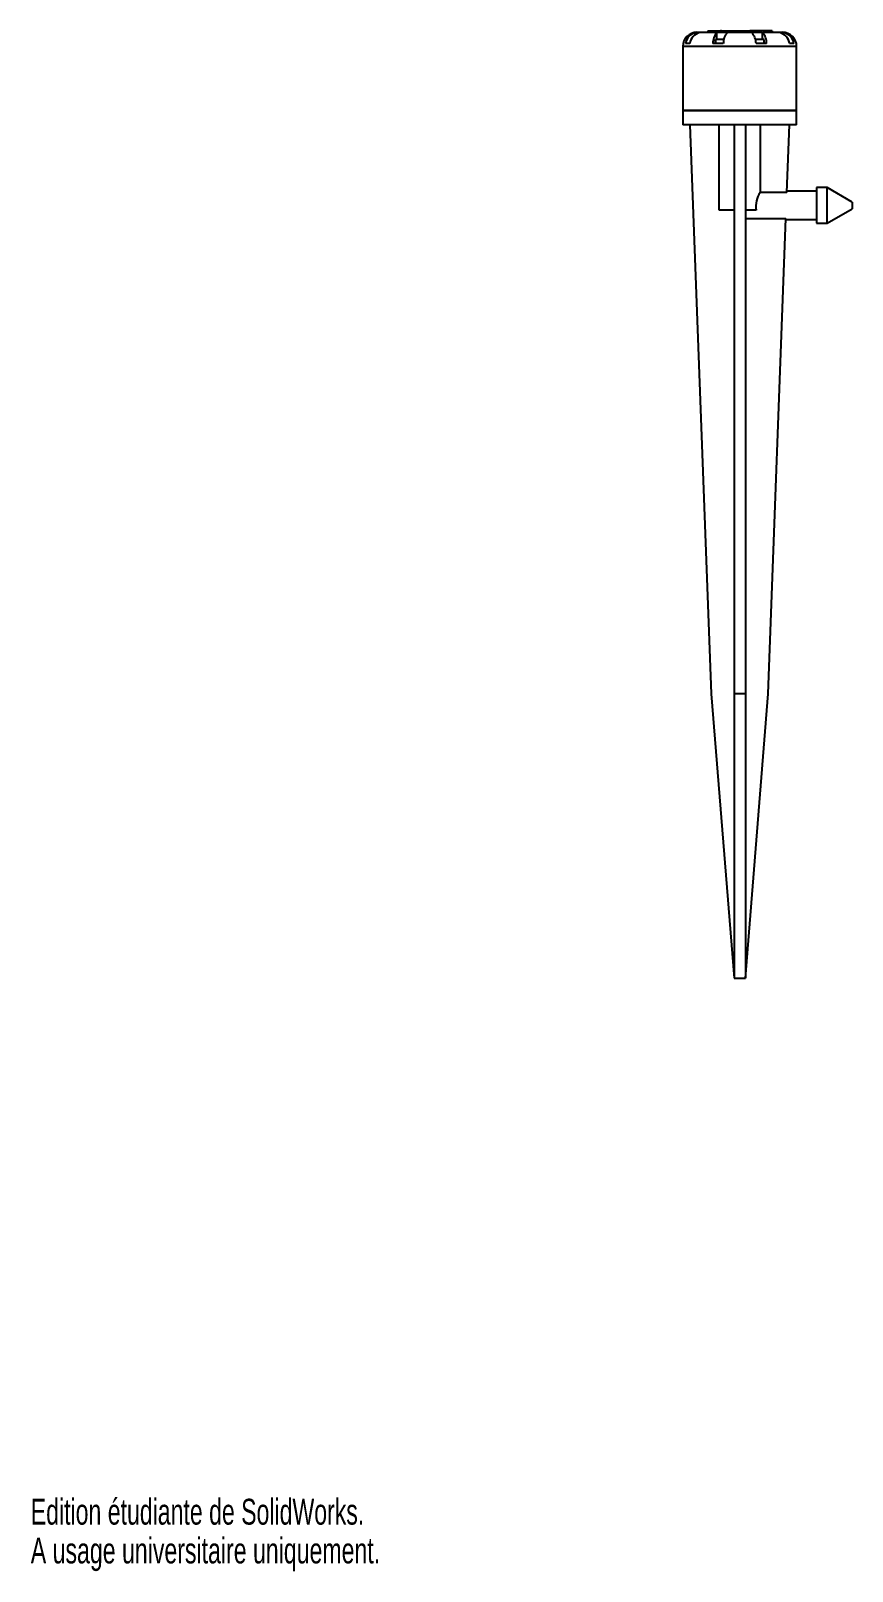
# Model space of a CAD drawing. Extents: x 0 to 115, y 0 to 217.
import ezdxf
from ezdxf.enums import TextEntityAlignment as Align

# ---------------------------------------------------------------- set-up
doc = ezdxf.new("R2010")
doc.units = 0
doc.layers.get('0').update_dxf_attribs({"linetype": 'CONTINUOUS'})

msp = doc.modelspace()

# ---------------------------------------------------------------- linework, layer by layer
at = {"color": 7, "linetype": 'CONTINUOUS'}
for p, q in [((92.58, 214.76), (91.97, 214.76)), ((93.99, 216.31), (93.37, 216.31)), ((93.37, 216), (93.37, 216.31)), ((94.02, 216.36), (101.23, 216.36)), ((95.12, 216.56), (95.12, 216.36)), ((95.12, 216.56), (95.6, 216.56)), ((95.6, 216.56), (95.6, 216.36)), ((95.6, 216.56), (95.94, 216.56)), ((97.29, 214.76), (95.82, 214.76)), ((95.94, 216.56), (95.94, 216.36)), ((95.94, 216.56), (96.12, 216.56)), ((96.12, 216.56), (96.12, 216.36)), ((96.12, 216.56), (96.45, 216.56)), ((96.19, 215.36), (96.19, 214.76)), ((96.19, 214.76), (96.19, 215.36)), ((96.4, 215.36), (96.19, 215.36)), ((96.4, 215.36), (96.4, 216.31)), ((97.39, 215.36), (96.4, 215.36)), ((96.45, 216.56), (96.45, 216.36)), ((96.45, 216.56), (96.58, 216.56)), ((96.58, 216.56), (96.58, 216.36)), ((96.58, 216.56), (96.89, 216.56)), ((96.89, 216.56), (96.89, 216.36)), ((97.01, 216.56), (96.89, 216.56)), ((97.01, 216.56), (97.01, 216.36)), ((97.01, 216.56), (99.33, 216.56)), ((99.33, 216.56), (99.33, 216.36)), ((99.33, 216.56), (100.24, 216.56)), ((100.24, 216.56), (100.24, 216.36)), ((100.24, 216.56), (100.36, 216.56)), ((100.36, 216.56), (100.36, 216.36)), ((100.36, 216.56), (101.01, 216.56)), ((101.01, 216.56), (101.01, 216.36)), ((102.5, 216.56), (101.01, 216.56)), ((102.77, 216.31), (101.3, 216.31)), ((102.77, 215.36), (101.78, 215.36)), ((103.36, 214.76), (101.88, 214.76)), ((102.5, 216.56), (102.5, 216.36)), ((102.98, 216.56), (102.5, 216.56)), ((102.77, 215.36), (102.77, 216.31)), ((102.99, 215.36), (102.77, 215.36)), ((102.88, 216.36), (105.59, 216.36)), ((102.98, 216.56), (102.98, 216.36)), ((104.14, 216.56), (102.98, 216.56)), ((102.99, 215.36), (102.99, 214.76)), ((104.14, 216.56), (104.14, 216.36)), ((105.8, 216), (105.8, 216.31)), ((107.21, 214.76), (106.6, 214.76)), ((91.59, 214.36), (91.59, 205.36)), ((107.59, 205.36), (107.59, 214.36)), ((91.59, 205.36), (91.59, 203.36)), ((91.59, 205.36), (107.59, 205.36)), ((99.59, 205.36), (91.59, 205.36)), ((107.59, 205.36), (99.59, 205.36)), ((107.59, 203.36), (107.59, 205.36)), ((99.59, 203.36), (91.59, 203.36)), ((92.59, 203.36), (95.59, 123.36)), ((96.7, 191.36), (96.7, 203.36)), ((98.79, 203.36), (98.79, 123.36)), ((107.59, 203.36), (99.59, 203.36)), ((100.39, 203.36), (100.39, 123.36)), ((102.48, 203.36), (102.48, 193.84)), ((106.23, 193.84), (106.59, 203.36)), ((106.23, 193.84), (102.48, 193.84)), ((110.39, 194.01), (106.24, 194.01)), ((111.89, 194.51), (110.39, 194.51)), ((110.39, 194.51), (110.39, 192.01)), ((115.39, 192.49), (111.89, 194.51)), ((111.89, 192.01), (111.89, 194.51)), ((98.79, 191.36), (96.7, 191.36)), ((101.92, 191.36), (100.39, 191.36)), ((110.39, 192.01), (110.39, 189.51)), ((111.89, 189.51), (111.89, 192.01)), ((111.89, 189.51), (115.39, 191.53)), ((115.39, 192.49), (115.39, 192.01)), ((115.39, 192.01), (115.39, 191.53)), ((100.39, 190.18), (106.09, 190.18)), ((103.59, 123.36), (106.09, 190.18)), ((106.09, 190.01), (110.39, 190.01)), ((110.39, 189.51), (111.89, 189.51)), ((95.59, 123.36), (98.79, 83.36)), ((100.39, 123.36), (98.79, 123.36)), ((98.79, 123.36), (98.79, 83.36)), ((100.39, 123.36), (100.39, 83.36)), ((100.39, 83.36), (103.59, 123.36)), ((98.79, 83.36), (100.39, 83.36))]:
    msp.add_line(p, q, dxfattribs=at)
at = {"color": 8, "linetype": 'CONTINUOUS'}
msp.add_line((107.59, 214.36), (91.59, 214.36), dxfattribs=at)
at = {"color": 7, "linetype": 'CONTINUOUS'}
for points in [[(97.88, 216.31), (97.14, 216.32), (96.4, 216.31)], [(105.8, 216.31), (105.5, 216.32), (105.19, 216.31)]]:
    msp.add_lwpolyline(points, dxfattribs=at)
for centre, radius, start, end in [((93.59, 214.36), 2, 90, 180), ((93.89, 214.43), 1.95, 105.2705, 170.226), ((94.48, 214.45), 1.93, 104.8295, 170.667), ((98.07, 214.8), 2.26, 137.8507, 180.8799), ((99.26, 214.91), 1.97, 134.4707, 184.2599), ((99.6, 214.79), 2.28, 359.2881, 41.9091), ((101.39, 214.91), 1.97, 355.7909, 45.4063), ((104.68, 214.43), 1.95, 9.7444, 74.7404), ((105.59, 214.36), 2, 0, 90), ((105.31, 214.45), 1.93, 9.3213, 75.1635), ((104.95, 191.98), 3.09, 142.9112, 191.5506)]:
    msp.add_arc(centre, radius, start, end, dxfattribs=at)

# ---------------------------------------------------------------- texts
for s, width, p in [('Edition étudiante de SolidWorks.', 0.667188, (0, 5.45)), ('A usage universitaire uniquement.', 0.668182, (0, 0))]:
    msp.add_text(s, height=3.633, dxfattribs=dict(at, width=width)).set_placement(p, align=Align.BOTTOM_LEFT)

doc.saveas('drawing.dxf')
